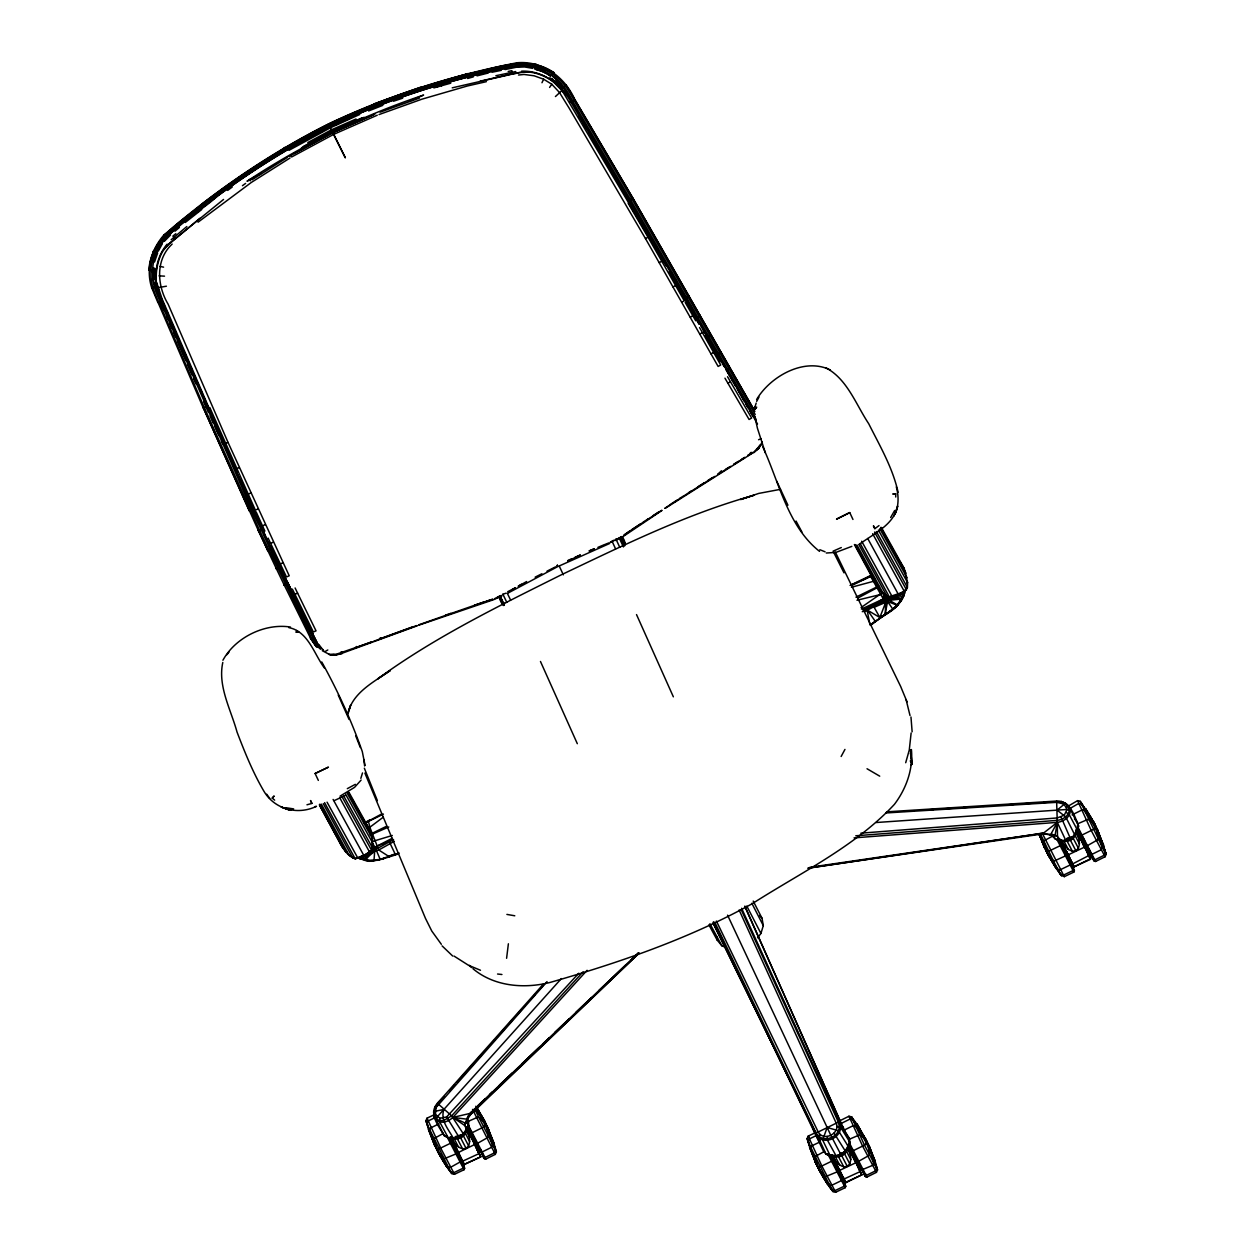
<?xml version="1.0" encoding="UTF-8"?>
<svg xmlns="http://www.w3.org/2000/svg" width="1255" height="1255" viewBox="0 0 1255 1255"><rect width="100%" height="100%" fill="white"/><g stroke="black" fill="none" stroke-linecap="round" stroke-linejoin="round"><path stroke-width="1.5" d="M504.118 605.396L499.678 596M466.891 1118.095C474.704 1130.567 454.624 1143.917 444.239 1135.681C438.842 1126.237 428.002 1113.624 437.43 1103.239L543.729 983.747M152.592 272.131L153.8 281.92L158.695 295.349L259.126 524.229M153.643 274.39L153.722 270.484M372.123 844.709L374.665 851.455L373.974 860.71L365.582 860.616L357.33 857.714L363.621 859.518L372.672 851.8L378.759 849.996L394.321 841.289M372.076 847.298L372.484 838.701L369.692 829.633L349.016 792.438M156.169 277.151C156.389 264.617 160.263 250.357 170.523 242.45L223.547 199.451M904.227 590.525L904.604 593.678L892.274 595.749L904.243 591.858L904.024 595.435L897.717 605.098L889.262 600.298L887.301 596.768L885.622 602.604L885.261 614.887L869.966 624.974L866.828 608.518L887.301 596.768L890.689 598.964L901.576 599.011L904.024 595.435L904.871 590.477C903.208 603.561 891.066 612.707 879.661 617.366L879.912 618.244L870.876 625.21M234.748 468.162L235.062 467.331M864.334 611.875L884.289 601.035L883.316 598.98L883.63 593.364M231.751 461.448L223.468 442.513L236.881 472.194M911.13 732.983L909.263 750.082L905.702 762.726M755.071 409.177L756.671 407.106L755.071 409.208L755.243 406.636M879.661 617.366C889.528 612.315 901.686 605.145 903.176 592.956M154.71 272.162L155.024 268.57M625.006 544.215C615.954 526.206 630.057 546.662 622.825 544.435M268.115 538.097L286.485 576.955L289.215 575.778L228.018 442.388L168.123 304.181C157.016 285.716 155.244 259.675 172.155 244.082M506.596 958.287L508.385 943.791M153.832 267.644L153.832 275.08M547.023 981.614L436.018 1107.569L435.485 1114.362L439.877 1118.268L439.752 1122.017L448.255 1137.814L449.494 1137.548M502.847 594.337L506.157 593.129M903.067 594.274L891.583 597.835L887.567 601.522L885.12 614.37L879.912 618.244M890.564 596.062L889.873 597.945C881.653 594.87 876.21 586.556 873.417 578.508L874.641 578.618M739.117 909.985L836.175 1123.084C840.693 1133.485 823.453 1142.081 818.15 1131.885L716.401 921.06M876.1 822.527L1057.087 810.134L1065.448 803.247L1069.307 806.981L1078.594 826.057L1077.653 830.559L1074.202 835.202L1078.594 826.057C1074.688 816.032 1070.076 800.329 1056.616 801.035L886.563 811.844M347.855 713.593C352.498 692.572 374.194 681.732 390.289 670.531L377.708 678.892C434.607 637.258 498.361 606.259 561.22 574.853C623.923 545.062 686.752 513.97 753.879 495.286L740.638 499.537L758.742 493.419L780.516 489.325M860.867 833.179L1057.243 817.946L1064.271 815.17L1067.079 809.459L1064.036 804.126L1056.914 802.322L885.748 812.973M287.113 584.626L284.21 585.05L283.661 583.873L310.958 639.046L316.103 646.482L317.484 646.764L318.817 645.901L313.844 638.67L287.113 584.626L251.941 510.063L160.593 301.953C148.702 281.575 149.502 255 166.099 237.368C215.97 193.882 271.143 156.75 329.767 126.112C389.662 98.878 452.537 78.343 517.201 66.013C541.329 63.911 562.899 79.332 572.437 100.933L630.653 199.969L755.714 418.684M754.883 411.546L632.849 198.102L574.586 99.067C564.562 76.681 542.286 60.554 517.17 62.75C452.161 75.316 388.579 95.364 328.732 123.821C269.15 153.659 213.946 191.67 163.652 235.297C151.165 249.635 145.8 269.229 151.651 287.599L154.475 287.27M151.808 270.484L148.906 270.107C150.631 237.932 181.614 221.962 203.137 203.153C242.607 173.127 284.509 146.396 328.779 123.994C373.472 102.973 420.111 86.454 467.88 73.935C495.882 68.476 527.335 54.404 553.769 72.492L552.247 75.033M872.037 623.719L895.615 607.279L902.376 598.51M222.794 662.467C217.601 686.218 230.889 709.593 237.022 732.026C244.756 752.231 252.867 772.405 263.848 791.105C274.453 809.334 297.592 815.468 316.464 806.322L314.707 806.745M450.686 1137.093C453.071 1142.238 456.898 1147.211 462.562 1148.827L466.107 1148.403L468.617 1145.878C470.735 1140.434 469.182 1134.347 466.484 1129.374M831.83 1155.055C834.23 1160.2 838.058 1165.173 843.721 1166.805L847.266 1166.366L849.76 1163.84C851.878 1158.396 850.325 1152.31 847.643 1147.337M1061.746 841.995L1068.303 849.478L1072.35 851.204L1075.896 850.78L1078.406 848.255C1080.524 842.811 1078.971 836.724 1076.272 831.751M741.595 908.275L839.736 1122.896L849.29 1138.269L850.012 1142.474C848.38 1152.827 835.218 1159.573 826.057 1154.176L823.358 1150.913L713.687 921.86M535.603 67.472L536.293 64.272L523.586 63.864M753.926 452.631L758.914 448.239L762.303 441.666M393.552 839.564L378.288 848.003L373.331 849.478L372.672 851.8L360.326 859.346M433.602 1112.526L436.928 1105.169M348.09 713.64L350.6 705.31L348.874 710.487M757.581 937.783L760.938 933.453L763.291 925.61L762.052 918.331L753.22 901.074M844.913 1151.447L848.6 1145.031M360.844 778.351L362.507 772.939M754.632 408.11L756.169 403.075M895.16 513.923C898.831 505.451 898.8 495.694 896.305 486.893M624.535 543.368L622.998 544.654L624.88 543.289L621.962 536.716M371.166 851.831L373.002 847.8L393.192 839.532M153.22 262.499C160.687 230.026 195.733 216.566 217.931 195.623C253.385 169.692 290.611 146.145 330.081 126.802C379.214 102.973 431.249 85.544 484.352 72.978C504.165 68.696 525.563 61.087 544.999 71.284M154.569 261.887L157.675 252.945M863.55 610.15L872.617 605.914L874.139 607.31L887.567 601.522L892.87 609.193L897.937 604.502M503.459 605.522L503.773 604.439M893.984 515.962L897.702 506.126C893.497 525.312 873.7 533.532 859.471 544.262M365.268 854.514L371.292 850.78L372.782 848.396L372.955 843.501L345.674 794.384M721.484 470.766L717.578 474.406M875.033 620.974L867.566 610.228L879.849 617.491L885.622 602.604M463.064 1134.144L468.79 1125.453L466.389 1120.919L473.904 1109.42M899.882 593.568L905.89 589.881L907.412 587.45L907.585 582.555L904.306 568.688L899.16 560.765M850.325 585.457L870.594 576.343L883.316 598.98L872.617 605.914L884.289 601.035L885.559 597.788L884.649 594.635M900.933 600.565L900.447 601.741L902.565 598.525M434.983 1114.362L427.029 1118.174L425.947 1120.605C431.359 1139.618 439.407 1158.114 451.925 1173.645L454.514 1174.288L464.052 1169.707L464.617 1168.374L454.734 1146.348M816.127 1132.324L808.189 1136.136L807.091 1138.583C812.518 1157.581 820.55 1176.076 833.069 1191.607L835.673 1192.25L845.211 1187.669L845.776 1186.336L835.03 1162.554M1039.815 833.524L1044.474 847.753L1038.858 833.649L1048.16 855.173L1060.695 874.688L1064.303 876.665L1073.841 872.084L1074.406 870.75L1063.66 846.952M467.597 1126.221L484.414 1158.71L485.811 1159.087L495.301 1154.38L496.384 1151.949L493.937 1143.164L487.646 1127.194L496.384 1151.949L474.861 1109.42M848.756 1144.184L865.574 1176.672L866.954 1177.049L876.445 1172.343L877.543 1169.911L875.08 1161.126L868.789 1145.156L877.543 1169.911L864.491 1145.156L851.549 1116.872L848.96 1116.244L839.47 1120.935M1077.386 828.598L1094.203 861.087L1095.599 861.463L1105.09 856.757L1106.173 854.326L1097.419 829.571L1104.777 850.043M541.972 82.736L543.619 79.206L534.159 75.802L524.025 74.453L518.519 75.033M463.032 1166.852L463.628 1165.613L450.592 1136.92M844.191 1184.814L844.772 1183.575L831.736 1154.898M1072.821 869.229L1073.417 867.989L1066.217 852.239M1060.757 802.651L1061.353 801.443L1066.421 803.875L1069.087 808.895M1067.487 806.557L1077.59 800.643L1080.194 801.286L1094.235 823.045L1101.765 842.278M1076.398 830.214L1089.011 855.455L1072.68 863.864L1059.44 838.497M222.919 660.255C235.265 637.493 264.805 622.966 290.47 627.061M756.687 401.396L759.008 397.066M158.303 251.157L162.256 243.815M841.132 756.498L844.96 749.408M884.289 601.035L888.415 598.07L890.689 598.964L902.69 596.407L904.275 593.599M1068.491 809.334L1078.61 803.498L1081.151 803.984C1093.858 818.26 1100.604 836.567 1106.173 854.326L1105.216 851.627M756.592 399.561C770.319 376.296 804.392 357.079 830.339 369.99M624.566 545.313L620.754 536.826M890.642 517.531L894.658 510.518M624.519 544.686L625.037 543.776M468.492 1121.123L467.817 1126.535M1069.856 862.546L1070.546 861.479M167.119 244.176C153.816 259.816 153.126 282.124 161.409 300.29L253.683 511.444M549.596 87.442L551.761 84.195L543.619 79.206M155.573 248.6L158.679 244.019M161.801 239.423L163.872 236.379M758.82 446.827L760.342 444.631M503.349 603.828C502.565 604.612 499.474 601.161 499.929 596.847M150.349 267.55L148.906 270.107M369.692 829.633L369.001 830.543L366.758 826.512M439.877 1118.268L446.607 1116.981L458.765 1136.732M665.228 508.322L753.455 452.522L759.934 445.572M369.676 819.892L364.232 823.374L381.379 814.134M361.111 780.061L354.553 787.356L340.027 796.172M475.849 1106.235L486.03 1124.449L483.332 1127.194L471.002 1133.265L468.664 1128.135M849.478 1139.195L859.518 1134.881L862.546 1136.732L867.174 1142.411L864.491 1145.156L852.161 1151.227L849.023 1144.387M226.92 654.702L228.99 652.098M155.04 279.049L154.663 275.394M380.391 637.807L379.449 638.983L411.985 627.092M356.624 646.498L355.589 647.753L372.108 641.682M849.008 1143.681L850.012 1142.474L840.615 1127.288L838.089 1116.636L744.874 906.063M164.421 241.258L170.586 234.936M272.272 798.164L274.123 795.984L272.225 798.117L274.657 800.141M246.482 492.666L246.2 493.513M820.268 1134.598L818.527 1137.877L826.057 1154.176L836.05 1155.761L840.772 1154.271M847.768 1145.799L855.565 1162.883L838.983 1170.711L831.532 1155.62M370.664 834.873L371.402 834.042L347.886 791.764M905.294 573.927L906.016 573.111L880.634 527.445M444.38 1096.478L437.43 1103.239L451.627 1115.852L463.456 1133.987L458.64 1136.889M449.572 1090.658L454.749 1084.822M457.338 1081.904L484.555 1051.298M489.732 1045.462L494.925 1039.626M497.513 1036.724L524.731 1006.102M529.908 1000.282L535.101 994.446M537.689 991.528L544.168 984.234M758.914 448.239L756.812 449.682L761.534 444.443M561.377 978.571L437.179 1116.887L436.285 1120.213L444.239 1135.681L445.917 1135.665M756.812 449.682L760.154 446.027M583.104 971.778L451.627 1115.852L443.674 1120.574L439.532 1120.59L436.144 1118.895L434.057 1115.726L433.602 1111.632L443.878 1109.42C440.144 1120.495 448.474 1129.218 453.306 1138.222L450.984 1137.673M587.089 970.303L452.867 1117.405C448.647 1121.625 441.493 1124.166 436.285 1120.213L434.026 1116.793L435.485 1114.362M578.759 973.253L446.607 1116.981M163.856 249.62L170.523 242.45M374.665 851.455C348.451 870.813 392.548 855.988 398.604 853.839M471.849 1111.553L469.794 1113.703L464.632 1125.437L467.017 1129.971L466.233 1130.567M555.432 96.541L561.644 90.815M324.59 802.651L355.243 858.875L363.809 855.283L355.243 858.875C348.419 856.553 343.776 850.027 340.497 843.878L319.303 804.784M904.024 595.435L902.69 596.407M910.393 749.878L912.228 763.95L910.832 765.377L911.695 763.479L910.628 753.157M170.758 242.733L199.843 218.307M171.151 239.736L186.838 226.543M371.747 839.407L372.484 838.701L347.086 793.003M879.488 586.493L858.357 597.788M861.071 607.545L882.689 592.501M638.544 952.765L470.641 1112.714L469.652 1115.491L639.109 953.204M638.92 953.22L471.205 1113.154L452.867 1117.405L464.632 1125.437L466.389 1120.919L465.746 1123.303L452.867 1117.405L467.472 1119.256L467.833 1116.056M478.155 1105.373L485.246 1098.627M489.497 1094.58L492.337 1091.881M499.427 1085.136L512.197 1072.994M522.111 1063.565L539.132 1047.376M543.384 1043.329L549.062 1037.932M554.726 1032.536L568.907 1019.044M575.998 1012.299L591.591 997.458M598.682 990.728L625.633 965.095M631.296 959.699L638.387 952.953M1076.774 831.375L1077.653 830.559L1069.37 814.903L1066.374 812.487M384.61 857.871L383.23 859.157L369.048 860.412L358.757 858.091M174.994 231.202L179.387 227.469M185.254 222.496L201.726 209.522M817.711 1134.646L816.456 1135.697L820.252 1142.16L713.295 923.649M847.8 1147.729L848.647 1147.023L838.418 1130.708L827.17 1127.492L822.637 1139.979L830.308 1155.965L831.438 1155.714M169.315 231.234L163.652 235.297L166.099 237.368M172.264 228.834L195.811 209.569M175.857 233.697L172.892 236.097L174.822 238.623M198.039 222.198L251.329 182.446L290.031 157.989M498.753 596.862L502.204 603.075M906.816 583.167L907.585 582.555L878.406 530.065M360.295 857.918L363.166 855.675M1051.565 833.383L1052.317 836.112L1055.361 839.093C1061.918 842.34 1069.762 839.736 1074.751 834.857L1065.746 816.942L1057.087 810.134L1067.079 809.459L1070.342 810.746C1069.982 817.46 1063.471 821.68 1057.29 822.37L854.059 837.869M389.474 856.867L378.759 849.996L369.833 827.249L383.199 817.24M879.002 525.594L874.923 528.622L873.417 525.798L874.813 528.7M227.657 190.415L232.222 187.042M242.45 185.693L245.604 183.403M624.865 534.63L630.214 530.74M206.259 201.318L217.068 193.49M220.158 191.262L230.967 183.45M234.042 181.222L241.76 175.637M501.357 595.435L494.658 598.635M862.279 611.718L866.828 608.518L863.346 609.632M888.415 598.07L889.23 597.505M454.592 1143.493L451.69 1137.814C457.259 1141.109 465.323 1136.999 466.295 1130.692L469.197 1136.355L473.104 1135.477M1064.381 845.87L1061.479 840.191C1067.048 843.486 1075.111 839.36 1076.068 833.053L1078.986 838.732M835.752 1161.455L832.834 1155.777C838.403 1159.071 846.466 1154.961 847.439 1148.654L850.341 1154.318M564.201 87.285L565.817 84.65L632.457 197.427L754.349 410.354M623.719 535.132L640.285 524.041M662.044 510.409L623.484 536.309L615.499 540.497M516.213 63.378L517.17 62.75L517.201 66.013M643.376 522.002L648.113 518.895M652.851 515.805L659.173 511.664M631.783 529.72L644.317 521.578M647.455 519.539L661.558 510.377M664.774 508.291L669.605 505.169M674.421 502.047L680.853 497.89M684.069 495.803L687.285 493.733M670.295 504.447L676.712 500.337M679.912 498.266L683.128 496.211M687.944 493.121L691.144 491.066M741.485 459.393L744.576 457.416M747.666 455.44L752.294 452.459L750.396 452.616M246.545 172.468L259.471 164.311M262.703 162.272L277.245 153.079M280.477 151.039L284.916 147.384L286.579 150.067M251.91 179.842L287.473 157.377M697.749 486.909L704.369 482.736M707.663 480.649L712.62 477.527M688.901 492.713L714.785 476.414M718.017 474.374L730.834 466.311M725.641 469.339L728.81 467.362M733.563 464.366L738.317 461.385M733.955 464.366L744.874 457.542M747.98 455.581L752.671 452.663M288.901 150.365L330.52 127.759M288.917 156.42L332.795 132.654L374.978 114.08M699.537 327.524L720.715 365.001L718.127 366.444L645.509 238.623L647.988 237.164L628.175 203.326M515.413 587.795L507.726 591.701M518.441 586.022L521.468 584.25M659.236 262.656L661.746 261.197L647.988 237.164M618.856 538.301L621.962 536.513M673.025 286.924L675.551 285.481L661.746 261.197M681.732 302.235L684.273 300.776L675.551 285.481M325.422 651.345L327.806 649.98M690.281 317.186L692.838 315.742L695.709 320.794M507.82 593.176L557.487 566.742L609.742 543.446M897.717 605.098L885.261 614.887M699.835 334.018L702.408 332.575M727.884 383.199L730.457 381.74L751.635 418.041L749.094 419.484L724.951 378.163M511.538 589.991L514.895 588.124M518.252 586.242L526.645 581.551M261.04 173.519L247.031 181.253C301.937 144.968 361.22 115.993 423.61 95.066L408.973 101.326M630.653 199.969L632.457 197.427M710.989 353.879L713.577 352.435M450.388 1137.658L463.974 1164.577L480.665 1156.937L466.405 1127.021M1064.067 846.294L1073.762 866.954L1090.454 859.314L1076.194 829.398M838.983 1170.711L845.133 1182.539L861.809 1174.9L847.549 1144.984M287.003 147.07L310.597 134.395M319.021 129.861L327.445 125.343M307.804 142.552L331.461 129.814L356.028 119.005M303.302 146.521L332.042 131.053L361.864 117.939M294.078 153.534L332.81 132.669L373.002 115.005M347.321 788.658L355.338 784.344M615.515 539.87L619.546 537.736M301.451 147.886L332.355 131.728L364.107 117.295M377.3 845.964L392.172 838.293M686.689 297.874L688.556 295.192M535.116 577.175L541.893 573.755M546.976 571.182L555.447 566.899M279.347 568.437L276.461 568.939L258.138 530.034L267.739 550.537L270.594 549.957L270.154 546.145M697.639 317.358L699.882 315.491L699.506 314.629M849.729 512.573L836.52 519.146L849.745 512.589L852.961 519.46M1072.084 814.887L1081.575 810.181L1083.959 810.306L1094.219 823.468L1080.194 801.286L1105.169 852.976L1104.008 855.345L1094.517 860.036L1093.168 859.706L1086.846 845.886M466.75 1122.017L478.375 1116.919L485.152 1122.66M1078.108 823.609L1088.163 819.28L1091.175 821.147L1095.803 826.825L1093.121 829.571L1080.79 835.642L1078.437 830.512M840.489 1123.79L849.98 1119.084L852.522 1119.57L865.574 1139.054L855.314 1125.892L852.945 1125.782L843.454 1130.473L841.227 1125.468M383.45 814.071L368.484 821.429L369.833 827.249M300.29 142.301L322.096 131.618M313.844 638.67L310.958 639.046L310.393 637.854L316.103 646.482L321.28 648.694M372.515 833.116L386.352 826.355M855.957 597.16L876.727 587.011M388.783 826.982L370.256 835.046M466.907 1131.618L470.217 1130.002L469.025 1127.414M1076.696 833.995L1080.006 832.379L1078.814 829.79M455.377 1145.768L463.974 1164.577L480.634 1156.843L467.66 1127.21M1066.719 851.565L1073.762 866.954L1090.736 858.671L1077.449 829.586M847.36 1148.058L850.655 1146.458L851.361 1147.98M849.745 1153.016L853.039 1151.4L854.247 1153.674L850.937 1155.275M335.524 125.061L360.703 112.825M852.239 585.254L870.594 576.343M569.77 102.235L573.88 100.118L574.131 98.408M850.294 585.238L871.911 574.9M1065.605 840.034L1057.29 822.37L1056.616 801.035M315.13 773.535L328.434 767.134L315.115 773.504L318.331 780.39M436.003 1117.201L428.049 1121.029L426.904 1123.303L434.685 1145.376L425.947 1120.605L437.164 1149.894M438.952 1123.9L431.014 1127.712L429.696 1129.626L450.906 1172.311L453.447 1172.86L462.985 1168.28L463.581 1166.993L450.153 1137.642M1053.196 835.783L1043.689 840.991C1046.497 853.526 1053.792 865.668 1061.714 876.021L1060.742 873.339M443.407 1133.406L433.901 1138.614C436.724 1151.149 444.003 1163.291 451.925 1173.645L446.843 1165.754M817.146 1135.163L809.208 1138.991L808.063 1141.266L815.844 1163.338L807.091 1138.583M820.111 1141.862L812.158 1145.674L810.856 1147.588L832.065 1190.273L834.606 1190.822L844.144 1186.242L844.725 1184.955L832.096 1157.33M824.551 1151.368L815.06 1156.577C817.868 1169.111 825.147 1181.253 833.069 1191.607L832.112 1188.924M261.338 530.316L258.514 530.912L202.981 407.059L249.149 510.659L251.941 510.063M703.977 332.387L708.244 336.34L710.503 334.442L710.079 333.501M864.146 579.528L871.754 575.261M718.346 354.177L720.543 352.2L720.072 351.133M727.367 369.754L729.516 367.699L728.982 366.523M567.778 561.032L580.187 555.181M334.159 800.659L345.549 795.325M861.385 609.099L883.316 598.98M836.05 1155.761L827.531 1140.356L827.17 1136.528M359.73 114.472L330.567 127.728L332.355 131.728M501.984 595.89L493.591 599.702L419.311 625.021M856.867 544.89L883.63 594.243L890.297 597.474L898.549 594.697L889.873 597.945L860.146 543.415M497.106 597.505L501.325 595.607M567.935 560.467L571.449 558.899M574.963 557.33L580.249 554.977M330.881 123.665L372.829 105.185M377.237 115.209L333.642 134.363L291.646 156.969L290.705 155.338M833.053 551.18L841.305 547.557M610.652 542.129L613.491 540.325M594.305 548.702L589.034 550.992L594.352 548.859M851.831 546.364L835.956 552.388L826.276 553.016M280.257 563.934L282.971 562.773M205.961 407.248L203.2 407.812L157.691 301.655L160.593 301.953M1062.405 844.646L1074.437 867.127M464.617 1164.656L450.231 1137.046M833.775 1160.232L845.807 1182.712L861.793 1174.806L849.588 1146.897M294.894 594.337L297.608 593.191L316.04 630.857L313.326 631.971L292.368 589.128M597.882 547.384L603.169 545.156M610.244 542.176L617.303 539.211L615.483 539.728M270.547 543.368L273.261 542.223M256.146 511.867L262.468 525.798L265.182 524.684M758.585 439.721L761.173 438.67M258.059 509.012L255.361 510.126L209.805 407.53M248.098 494.109L250.796 493.011M236.615 468.695L239.297 467.613M604.032 544.827L608.879 542.897M368.609 110.958L382.791 105.357M225.335 443.439L228.018 442.388M417.586 625.665L342.364 653.165L335.226 655.032L330.285 654.922L322.284 650.686M503.239 603.781L504.494 603.31M389.081 856.13L395.011 853.918L395.466 854.702L389.332 841.791M371.841 641.964L337.438 653.855M373.629 641.305L416.738 625.555M380.092 112.181L419.499 98.047M379.026 114.566L421.931 99.176L467.331 85.999L486.375 81.669M888.383 596.862L887.473 597.176L858.828 544.403M355.714 858.404L352.859 858.122L323.272 803.639M418.527 624.912L448.443 614.401M450.263 613.758L484.838 601.694M445.384 615.217L450.906 613.318M393.49 101.231L402.651 98.188M474.688 605.145L492.384 599.231M377.033 860.381L399.106 852.976M392.297 835.469L372.735 841.399M1066.64 838.56L1075.253 835.83L1079.488 844.035M1067.236 838.607L1069.354 837.932M455.126 1136.716L465.464 1133.453L469.699 1141.658M839.721 1153.596L846.607 1151.415L850.843 1159.62M452.239 87.834L518.237 72.743C534.018 69.198 550.851 77.7 561.644 89.027L558.914 86.532M372.327 849.776L373.331 849.478M436.473 87.238L441.776 85.685M486.454 601.223L492.948 599.325M422.966 87.191L468.052 73.543L468.492 76.728M158.491 287.583L166.397 286.203M433.854 87.897L437.603 86.846M441.368 85.795L450.749 83.191M467.644 78.485L473.276 76.9M477.026 75.865L488.273 73.01M306.973 804.784L311.836 803.451L310.518 800.549L311.962 803.42M851.439 587.262L874.06 581.159M1060.914 840.301L1059.863 840.568L1057.479 836.034L1057.29 822.37L1043.485 833.116L809.867 867.283M856.961 600.251L880.586 594.509M508.197 71.488L511.867 70.641L512.573 73.763L480.147 81.167M495.851 75.724L515.727 71.551M472.241 73.229L514.299 63.801M492.007 72.241L501.341 70.327M505.075 69.558L516.26 67.268L524.59 66.954L532.81 68.366M335.226 655.032L342.05 653.667M839.862 1123.821L841.368 1123.539L845.792 1133.5M346.725 851.612L345.643 851.8L319.821 804.173M881.355 590.681L880.273 590.854L855.361 544.937M1066.248 806.51L1068.272 806.181L1069.323 809.852C1068.962 816.111 1062.734 819.797 1057.024 820.378L855.769 835.783M808.22 868.084L1043.548 833.806L1057.479 836.034L1054.482 835.046M808 868.256L1043.485 833.116L1046.356 834.026L1042.387 833.963M512.573 73.763L518.284 73.119M337.862 654.169L328.7 654.326M330.285 654.922L334.081 654.545M648.066 235.077L648.835 235.36L646.858 231.893M518.237 72.743L527.931 71.927M343.933 847.909L342.788 848.003L319.743 805.506M878.563 586.979L877.418 587.073L854.373 544.56M905.89 589.881L907.412 587.45L876.366 531.54M888.854 812.299L894.721 811.938M904.51 811.31L914.283 810.699M924.072 810.071L933.846 809.459M943.635 808.832L955.369 808.095M963.197 807.592L972.97 806.981M982.759 806.369L992.532 805.741M1002.321 805.13L1014.056 804.377M1021.884 803.89L1033.618 803.137M1043.391 802.525L1053.18 801.898M836.912 1126.472L840.615 1127.288C840.348 1139.273 821.821 1145.658 815.828 1134.363L816.095 1133.03L714.832 922.362M895.709 493.89L892.791 494.031L895.709 493.811L895.725 497.011M457.824 1152.749L474.798 1144.466L466.75 1126.88M371.292 850.78L372.782 848.396L343.619 795.858M298.549 632.002L295.851 632.018L298.565 632.018L296.541 630.528M1049.462 834.512L1055.031 835.689L1057.29 822.37L1050.702 834.591L1045.98 834.026M159.103 275.849L164.515 276.163M551.133 71.927L553.769 72.492M1058.765 801.772L1062.138 802.008M521.641 71.143C542.223 70.39 560.295 83.395 570.209 100.761L666.954 266.091L757.502 423.986M340.027 839.564L338.787 839.454L340.497 843.878M497.56 974.021L501.937 974.508M499.49 596.015L503.553 604.157M1052.317 836.112L1054.184 836.316M499.176 597.458L501.843 599.937M285.764 807.702L293.654 808.91M506.895 914.409L514.785 915.789M288.823 627.625C308.197 631.249 314.174 654.232 324.449 668.037M160.044 266.405L163.574 267.158M1070.28 838.246L1061.055 817.083M865.934 1174.194L864.585 1173.911L865.574 1176.672L863.22 1171.543M434.795 1107.255L436.018 1107.569M535.854 69.402L540.67 70.657M372.17 842.968L374.947 847.015L378.288 848.003M341.156 651.721L342.913 652.271M368.405 860.475L369.048 860.412M1059.581 839.862L1055.361 839.093L1052.976 834.559M1089.058 814.589L1095.835 826.214L1103.725 845.525L1085.638 808.612L1094.235 823.045M1046.074 851.094L1048.662 851.267L1060.993 845.305L1057.855 838.466M873.449 1159.385L867.189 1141.799L857.698 1125.139L851.549 1116.872L854.686 1122.096M436.285 1148.717L438.874 1148.89L451.204 1142.928L448.851 1137.799M534.614 68.978L543.65 71.99L550.396 75.896M480.477 970.256L468.429 965.236L454.028 956.075M290.862 810.322L281.198 807.028L288.744 809.899M887.567 601.522L897.011 605.145L901.576 599.011L889.262 600.298L886.799 599.717L885.559 597.788M819.844 549.721L825.053 551.792M155.902 252.788L153.079 251.314M708.902 924.857L717.233 940.199L721.892 945.815L726.316 947.682M320.888 648.207L317.484 646.764L312.385 639.391L259.848 531.022L204.455 407.891L159.071 302.581C146.851 281.622 147.964 254.31 165.001 236.269C215.044 192.721 270.217 155.275 329.171 124.888C389.066 97.263 452.192 76.884 516.982 64.476C541.736 62.279 564.06 77.904 573.88 100.118L632.096 199.168L755.212 414.589M317.17 645.98L320.59 647.455M541.234 67.535L549.486 71.19M826.182 367.966C847.36 379.324 856.004 404.612 868.711 423.719C879.849 445.87 892.729 467.833 898.094 492.274M542.113 71.362L546.49 73.496M867.032 768.75L879.724 776.17M549.768 77.794L552.718 79.52M553.063 76.681L560.295 83.52L568.233 95.458L693.984 311.993M819.546 551.369C787.732 526.347 779.12 481.967 762.726 446.733M547.933 74.202L550.49 76.053M472.9 968.656C494.031 986.508 524.135 989.003 550.129 982.43C619.766 962.475 688.917 938.709 752.467 903.569C800.768 872.617 854.89 846.796 894.423 804.345C906.188 788.815 913.295 769.174 911.412 749.549M353.769 857.793L349.016 855.188L321.311 804.126M814.62 1131.759L813.052 1128.857L818.401 1139.932M834.057 1133.155L845.399 1151.18L840.756 1154.365L830.888 1135.446L727.555 915.162M323.963 651.267L318.848 644.505M911.35 758.412L910.44 753.204M912.228 763.95L910.267 760.938M553.455 81.559L556.185 84.054M442.089 945.878L452.694 956.043M555.996 80.712L559.918 84.54M1074.421 818.966L1077.465 821.962M469.229 965.362L471.456 967.589M561.471 88.478L550.725 79.081L563.401 92.148M475.237 1109.075L484.43 1121.091M551.761 84.195L559.416 92.431L569.299 108.385L645.509 238.623M703.38 330.504L708.244 336.34M759.714 915.523L762.052 918.331M846.592 1135.006L849.29 1138.269M441.336 944.293L431.798 931.069L425.476 918.393L364.891 773.096M1084.038 807.812L1088.32 813.146M856.475 1124.731L867.189 1141.799M476.382 1108.102L485.183 1122.096L493.937 1143.164L476.524 1108.118L483.944 1119.993M1056.616 868.115L1058.687 870.735M818.323 1167.872L831.077 1187.622M843.486 1127.68L838.403 1122.143L741.14 909.514M1093.733 822.135L1097.905 830.904M1069.182 806.777L1068.099 805.349L1069.135 808.204M1105.09 856.757L1091.27 830.575L1077.59 800.643M1095.599 861.463L1077.276 825.947M1073.841 872.084L1057.039 839.673M1046.952 852.27L1038.889 833.587M1064.303 876.665L1042.277 833.257M857.008 1124.198L869.448 1146.725L875.08 1161.126L857.008 1124.198L869.276 1146.49L876.523 1168.562L875.378 1170.931L865.887 1175.637L864.538 1175.292L858.216 1161.487M850.027 1117.656L848.96 1116.244L862.64 1146.16L876.445 1172.343M866.954 1177.049L848.647 1141.532M809.255 1137.563L808.189 1136.136L821.868 1166.068L835.673 1192.25M845.211 1187.669L827.641 1153.706M817.46 1166.068L809.538 1147.368L811.561 1150.709M819.531 1170.758L827.625 1184.281L826.951 1182.414M364.546 821.711L367.386 825.492M484.446 1120.668L483.771 1119.523L488.289 1128.763L486.03 1124.449M495.301 1154.38L472.523 1109.389M485.811 1159.087L467.488 1123.57M464.052 1169.707L446.498 1135.744M434.214 1144.042L428.394 1129.406L431.077 1133.94M438.387 1152.796L446.482 1166.319L444.505 1161.518M454.514 1174.288L440.709 1148.105L427.029 1118.174M204.926 205.365L203.169 203.545M266.672 794.211L269.7 798.337M249.243 179.402L250.294 180.861M1075.99 832.065L1077.543 834.277M466.201 1129.688L467.77 1131.9M323.241 650.278L322.864 649.463M1049.666 856.694L1047.69 853.839L1056.271 868.695L1054.294 863.879M1051.659 859.565L1053.651 862.42M243.313 174.523L244.835 176.484M819.044 1169.425L824.017 1176.578M439.893 1154.318L434.701 1144.937L431.673 1135.775M441.87 1157.188L443.862 1160.044M318.896 645.776L315.036 640.191L276.241 560.342M1091.254 818.872L1094.972 824.472M1046.937 852.851L1053.635 861.291L1060.695 874.688L1063.236 875.237L1072.774 870.656L1073.37 869.37L1059.942 840.019M329.139 124.433L329.767 126.112M862.624 1134.457L866.327 1140.058M818.307 1168.436L825.006 1176.876L836.661 1172.076L837.477 1171.182L830.371 1155.651M483.944 1119.758L476.555 1107.177L485.183 1122.096M437.148 1150.474L443.846 1158.914L455.518 1154.114L456.318 1153.22L449.212 1137.673M561.377 89.34L663.566 261.824M1048.176 854.937L1055.596 866.813M438.387 1152.561L445.807 1164.452M311.13 630.763L313.138 634.01M578.979 116.025L580.987 119.351M582.995 122.661L586.007 127.634M589.019 132.606L596.047 144.2M598.039 147.525L605.067 159.118L603.09 155.84M579.386 116.37L582.351 121.311M585.316 126.237L587.293 129.532M589.27 132.81L596.172 144.325M598.149 147.619L601.114 152.545M1047.674 854.279L1057.871 869.511L1060.24 869.762L1069.778 865.181L1070.452 864.052L1058.702 838.34M819.044 1169.864L829.226 1185.097L831.61 1185.348L841.132 1180.767L841.823 1179.637L830.841 1155.651M624.19 193.348L626.182 196.721M844.191 1130.473L839.736 1122.896L841.368 1123.539L744.952 906.722M638.042 216.864L640.003 220.205M320.276 649.149L285.889 580.626L264.35 534.787M722.331 363.432L724.213 366.68M726.096 369.911L735.54 386.132M727.539 376.72L730.457 381.74M756.279 420.472L713.483 346.945M737.438 389.364L744.184 401.114M746.113 404.471L748.043 407.812M749.972 411.169L752.859 416.205M649.29 236.881L657.934 251.926M699.051 324.323L669.197 271.723M651.565 240.034L654.31 244.835M685.575 298.831L695.254 315.774M697.184 319.162L699.113 322.535M685.214 302.439L692.838 315.742M664.413 262.577L666.248 265.809M699.333 323.79L693.607 313.734M719.491 358.569L707.161 336.779M700.965 325.798L705.388 333.642M709.577 341.846L711.475 345.266M705.388 335.571L720.119 361.879M874.139 607.31L879.849 617.491M881.339 527.398L904.306 568.688M901.372 565.566L903.616 569.613M879.833 528.684L907.114 577.755M874.562 532.057L906.487 589.834L904.431 591.607L898.549 594.697L867.723 538.505M341.815 796.392L371.856 850.765L363.934 855.643L333.093 799.435M872.649 533.72L904.431 591.607L903.647 590.054M339.901 798.055L369.817 852.553L369.033 851M1081.198 802.635L1083.332 806.51M861.683 541.234L892.415 597.051M327.053 802.165L357.785 857.996M292.666 593.16L310.989 630.512M854.984 544.545L861.432 556.436M863.283 559.84L872.492 576.814M670.468 272.617L673.135 277.543M709.906 923.743L721.892 945.815M682.924 294.078L686.516 300.729M688.32 304.055L690.125 307.381M796.047 521.06L801.929 532.01M1089.011 855.455L1090.422 859.22L1087.301 852.38M321.766 661.95C337.611 690.689 351.478 720.605 362.303 751.604L365.032 765.377M620.503 537.124L624.598 544.952M499.239 596.313L503.333 604.126M1070.452 840.301L1075.896 850.78M841.823 1155.886L847.266 1166.366M460.663 1137.924L466.107 1148.403M1078.406 848.255L1073.276 838.371L1064.067 841.289L1068.303 849.478M1067.221 841.321L1072.35 851.204M849.76 1163.84L844.631 1153.957L835.438 1156.875L839.673 1165.079M838.591 1156.906L843.721 1166.805M468.617 1145.878L463.487 1135.995L454.279 1138.913L458.514 1147.101M457.432 1138.944L462.562 1148.827M746.803 906.079L760.938 933.453M1081.685 835.814L1082.39 837.211M751.839 903.271L763.291 925.61M867.174 1142.411L872.413 1156.577L873.7 1163.401L872.382 1165.456L861.62 1169.974L854.561 1154.553M855.941 1162.428L861.809 1174.9L847.909 1144.842M366.633 821.523L367.04 822.339M471.896 1133.438L480.461 1152.012L481.732 1152.184L491.223 1147.494L492.54 1145.423L487.63 1127.618M833.571 552.106L844.003 572.86M298.643 605.679L305.561 619.484M309.875 628.128L316.793 641.933M332.795 132.654L345.36 157.863L332.81 132.669M852.208 1149.706L853.039 1151.4M831.579 1157.079L834.606 1163.558L830.386 1155.055M481.465 1116.495L483.206 1119.978M283.473 572.955L271.3 547.447M835.344 552.122L900.666 686.469L907.051 701.89M305.059 618.072L310.926 629.994M287.207 581.708L290.595 588.642M712.981 922.331L813.601 1129.28M507.397 593.458L510.612 600.094M251.188 504.792L254.483 511.601M285.011 576.986L290.846 589.05M282.297 571.951L297.78 603.953M1094.721 825.853L1098.172 833.006M1080.006 832.379L1080.837 834.12M1075.88 830.371L1078.892 836.63M1060.616 839.752L1062.875 844.442M1057.589 838.262L1074.406 870.75L1060.02 839.422M847.988 1147.525L850.263 1152.216M831.971 1155.337L834.246 1160.028M829.806 1155.604L845.776 1186.336L831.375 1155.008M295.098 587.968L297.608 593.191M470.217 1130.002L471.049 1131.743M466.609 1127.837L480.665 1156.937L471.252 1136.324M466.091 1127.994L469.103 1134.253M450.827 1137.375L453.086 1142.066M448.647 1137.642L464.617 1168.374L452.882 1142.725M237.838 475.457L241.886 483.865M284.21 585.05L275.974 567.888L276.461 568.939M279.63 566.115L284.305 575.888M279.771 566.648L281.449 570.178M502.894 594.18L506.832 602.447M620.645 536.967L624.504 545.125M620.441 537.344L624.551 546.066M500.431 596.58L504.416 605.004M499.192 596.533L503.302 605.239M270.876 547.604L275.755 557.926M619.468 538.489L623.421 546.929M559.259 566.13L563.354 574.837M270.86 547.211L274.061 554.004M1040.191 833.508L1053.635 861.291L1066.107 855.596L1058.216 838.324M266.233 537.987L273.857 554.271M489.121 1132.183L491.976 1139.901M449.698 1138.159L460.663 1161.675L450.451 1167.385L448.082 1167.134L443.799 1161.785L434.199 1144.278M776.672 481.089L787.92 505.216M622.119 539.352L624.551 544.56M615.923 539.007L619.782 547.321M262.468 525.798L264.883 531.069M261.244 526.378L266.939 539.132M1089.215 849.572L1092.415 856.569M1087.959 847.407L1093.434 859.377M1082.908 837.258L1085.277 842.434M1082.422 837.258L1090.25 854.388L1091.521 854.561L1101.012 849.87L1102.329 847.8L1097.419 829.994M1078.798 830.386L1085.904 845.933L1087.05 845.87L1098.094 839.579L1096.682 828.567M1081.041 838.685L1085.732 848.96M1077.355 831.014L1084.195 847.298L1067.613 855.126L1061.181 841.054M850.168 1145.972L857.275 1161.518L858.42 1161.455L869.464 1155.165L868.036 1144.152M849.211 1146.615L860.067 1171.637L843.407 1179.323L837.022 1165.362M843.423 1177.488L845.807 1182.712L835.736 1162.02M830.01 1155.761L832.347 1160.891L820.017 1166.868L817.429 1166.695L815.185 1161.769L819.546 1170.523M480.508 1150.16L484.414 1158.71L483.426 1155.949M475.488 1140.058L483.379 1157.33L484.744 1157.659L494.219 1152.969L495.38 1150.6L488.117 1128.527M469.009 1128.01L476.116 1143.556L477.261 1143.493L488.32 1137.203L486.893 1126.19M467.252 1126.912L478.908 1153.674L462.248 1161.361L454.279 1143.917M612.503 542.16L615.562 548.859M253.369 509.797L265.48 536.356M253.353 509.373L258.154 519.915M264.319 532.418L240.772 480.822M248.537 498.721L252.631 507.726M236.975 473.135L241.729 484.038M242.388 485.058L252.6 508.071M203.718 401.773L208.55 412.44M210.15 416.001L213.366 423.123M214.982 426.684L218.998 435.579M221.413 440.913L223.013 444.474M636.52 614.589L673.355 696.823M540.466 661.463L577.316 743.697M839.422 1119.648L838.167 1117.295M223.468 442.513L224.959 445.87M229.461 455.957L231.704 460.993M267.315 549.596L267.739 550.537M338.238 695.082L349.047 719.413M219.719 433.697L221.288 437.211M1102.408 845.305L1104.51 850.043M873.778 1160.891L876.57 1167.213M492.619 1142.928L494.721 1147.666M480.555 1149.439L482.704 1154.318M231.438 460.099L162.052 298.831L156.781 282.783M169.174 317.233L166.774 311.334L168.97 316.684M172.955 326.065L175.386 331.602M176.829 335.038L179.167 340.434M184.689 353.157L186.242 356.749M188.485 361.989L191.686 369.315M193.145 372.782L195.482 378.163M201.004 390.87L202.557 394.462M204.016 397.929L207.985 407.028M209.475 410.165L211.781 415.907M215.687 424.551L222.731 441.164M161.173 303.428L164.264 310.581M166.586 315.946L168.123 319.523M169.676 323.1L171.998 328.465M173.551 332.042L175.873 337.391M177.41 340.968L185.928 360.64M187.466 364.217L192.109 374.947M193.662 378.524L195.984 383.889M161.785 299.569L164.091 304.965M185.662 355.243L187.968 360.64M193.364 373.206L194.901 376.798M197.223 382.195L200.298 389.379M201.835 392.972L206.463 403.749M163.072 302.549L165.284 307.852M170.46 320.213L187.434 360.828L177.049 335.822M155.542 284.054L157.769 289.403M173.347 326.896L174.822 330.457M157.848 302.455L151.651 287.599M248.804 509.828L249.149 510.659M375.167 106.816L374.178 103.82L420.77 87.16L421.476 90.266M159.479 293.89L161.566 299.019M380.202 859.424L374.947 847.015M159.463 294.188L161.55 299.349M364.342 768.201L377.379 800.612M355.761 735.948L360.311 747.541M1039.516 834.434L1044.003 846.419M815.358 1162.005L808.11 1139.917M1093.215 858.326L1094.203 861.087M1043.987 846.654L1048.349 855.408L1044.521 845.384M1041.462 838.152L1044.489 847.313M812.22 1151.902L815.86 1162.899M157.471 286.469L158.554 289.748M765.346 452.851L757.424 428.222L754.804 416.284M884.257 597.411L885.308 600.737M906.079 699.584L910.016 715.538M832.347 1154.976L833.1 1157.581M451.188 1137.014L451.957 1139.618M874.5 621.225L874.735 622.135M268.743 542.646L270.594 549.957M154.381 275.739L155.008 278.83M155.698 282.359L156.357 285.669M155.526 279.081L156.138 282.548M716.605 936.559L717.233 940.199M622.606 542.772L621.9 537.799L622.653 542.897M363.903 759.542L364.609 766.005M910.973 717.029L912.134 731.806M154.961 271.927L156.216 286.517L154.961 271.927M839.297 1126.315C839.485 1137.971 821.758 1143.823 816.095 1133.03L838.403 1122.143L839.297 1126.315M557.314 565.205L557.142 566.036L557.377 565.189M557.047 82.893L551.165 78.547L562.177 88.383L557.047 82.893M1059.032 839.234L1063.252 847.972L1059.032 839.234"/></g></svg>
